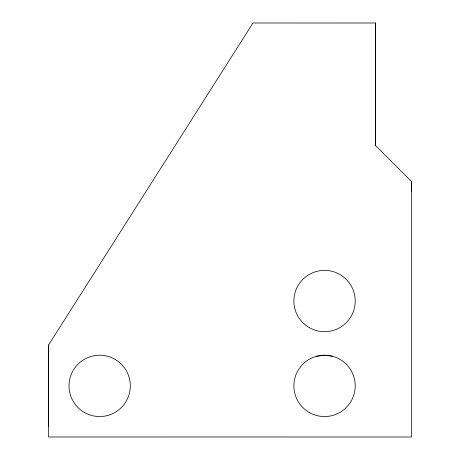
<?xml version="1.0" encoding="UTF-8"?>
<svg xmlns="http://www.w3.org/2000/svg" width="460" height="460" viewBox="0 0 460 460"><rect width="100%" height="100%" fill="white"/><g stroke="black" fill="none" stroke-linecap="round" stroke-linejoin="round"><path stroke-width="0.69" d="M375.659 145.676L375.665 23.012L252.994 23L48.559 344.994L48.559 436.988L411.441 437L411.418 181.435L411.441 191.481M316.606 356.258L324.547 355.218L332.482 356.258M411.441 181.458L375.642 145.665L375.636 23M48.559 344.994L48.559 426.771M309.212 412.436A30.665 30.665 0 0 0 355.212 385.882A30.665 30.665 0 0 0 309.212 359.323A30.665 30.665 0 0 0 309.212 412.436M84.335 412.436A30.665 30.665 0 0 0 130.329 385.882A30.665 30.665 0 0 0 84.335 359.323A30.665 30.665 0 0 0 84.335 412.436M309.212 327.6A30.665 30.665 0 0 0 355.212 301.041A30.665 30.665 0 0 0 309.212 274.482A30.665 30.665 0 0 0 309.212 327.6"/></g></svg>
